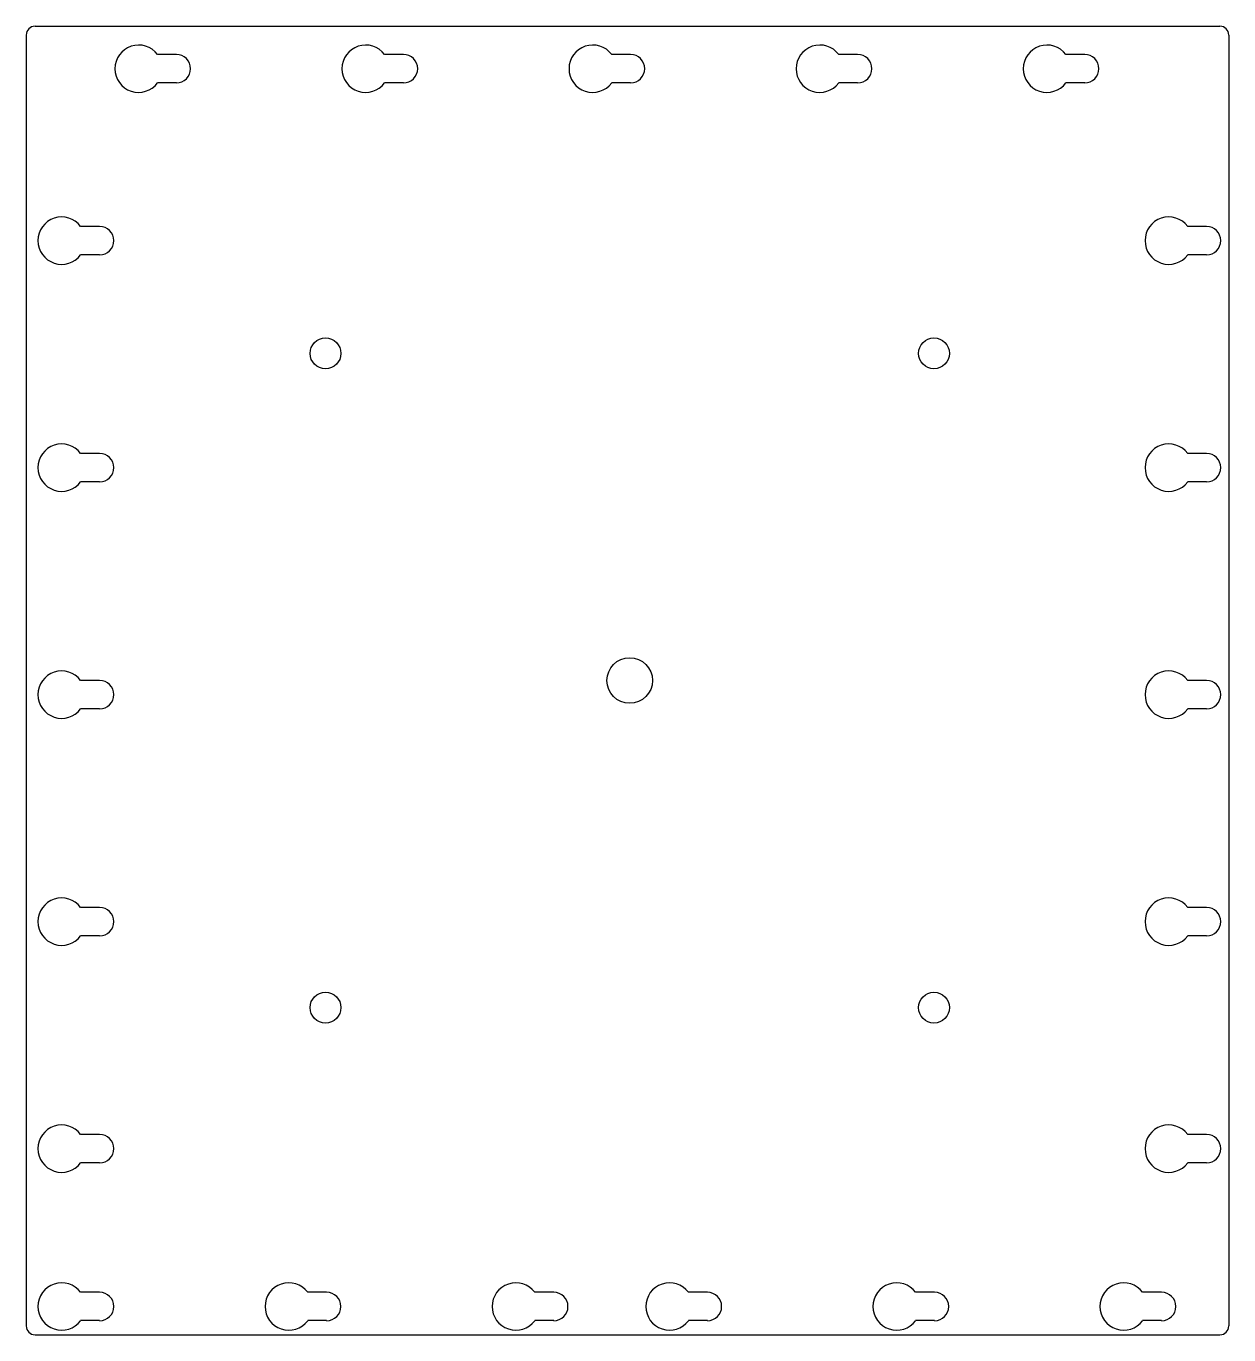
# Model space of a CAD drawing. Header units: millimetres. Extents: x 0 to 135, y -146 to 0.
import ezdxf

# ---------------------------------------------------------------- set-up
doc = ezdxf.new("R2010")
doc.units = ezdxf.units.MM

msp = doc.modelspace()

# ---------------------------------------------------------------- linework, layer by layer
at = {"color": 7, "linetype": 'Continuous', "lineweight": 25}
for p, q in [((1, 0), (133.52, 0)), ((0, -1), (0, -145.43)), ((134.52, -1), (134.52, -145.43)), ((16.8, -3.17), (14.69, -3.17)), ((42.2, -3.17), (40.09, -3.17)), ((67.6, -3.17), (65.49, -3.17)), ((93, -3.17), (90.89, -3.17)), ((118.4, -3.17), (116.29, -3.17)), ((16.8, -6.35), (14.69, -6.35)), ((42.2, -6.35), (40.09, -6.35)), ((67.6, -6.35), (65.49, -6.35)), ((93, -6.35), (90.89, -6.35)), ((118.4, -6.35), (116.29, -6.35)), ((8.21, -22.42), (6.09, -22.42)), ((132.03, -22.42), (129.92, -22.42)), ((8.21, -25.59), (6.09, -25.59)), ((132.03, -25.59), (129.92, -25.59)), ((8.21, -47.82), (6.09, -47.82)), ((132.03, -47.82), (129.92, -47.82)), ((8.21, -50.99), (6.09, -50.99)), ((132.03, -50.99), (129.92, -50.99)), ((8.21, -73.22), (6.09, -73.22)), ((132.03, -73.22), (129.92, -73.22)), ((8.21, -76.39), (6.09, -76.39)), ((132.03, -76.39), (129.92, -76.39)), ((8.21, -98.62), (6.09, -98.62)), ((132.03, -98.62), (129.92, -98.62)), ((8.21, -101.79), (6.09, -101.79)), ((132.03, -101.79), (129.92, -101.79)), ((8.21, -124.02), (6.09, -124.02)), ((132.03, -124.02), (129.92, -124.02)), ((8.21, -127.19), (6.09, -127.19)), ((132.03, -127.19), (129.92, -127.19)), ((8.21, -141.67), (6.09, -141.67)), ((33.61, -141.67), (31.49, -141.67)), ((59.01, -141.67), (56.89, -141.67)), ((76.2, -141.67), (74.08, -141.67)), ((101.6, -141.67), (99.48, -141.67)), ((127, -141.67), (124.88, -141.67)), ((8.21, -144.84), (6.09, -144.84)), ((33.61, -144.84), (31.49, -144.84)), ((59.01, -144.84), (56.89, -144.84)), ((76.2, -144.84), (74.08, -144.84)), ((101.6, -144.84), (99.48, -144.84)), ((127, -144.84), (124.88, -144.84)), ((1, -146.43), (133.52, -146.43))]:
    msp.add_line(p, q, dxfattribs=at)
for centre, radius in [((33.48, -36.61), 1.72), ((101.54, -36.61), 1.72), ((67.51, -73.22), 2.55), ((33.48, -109.82), 1.72), ((101.54, -109.82), 1.72)]:
    msp.add_circle(centre, radius, dxfattribs=at)
for centre, radius, start, end in [((133.52, -1), 1, 0, 90), ((1, -1), 1, 90, 180), ((12.57, -4.76), 2.65, 36.8024, 323.1976), ((37.97, -4.76), 2.65, 36.8024, 323.1976), ((63.37, -4.76), 2.65, 36.8024, 323.1976), ((88.77, -4.76), 2.65, 36.8024, 323.1976), ((114.17, -4.76), 2.65, 36.8024, 323.1976), ((16.8, -4.76), 1.59, 270, 90), ((42.2, -4.76), 1.59, 270, 90), ((67.6, -4.76), 1.59, 270, 90), ((93, -4.76), 1.59, 270, 90), ((118.4, -4.76), 1.59, 270, 90), ((3.97, -24), 2.65, 36.8024, 323.1976), ((127.8, -24), 2.65, 36.8024, 323.1976), ((8.21, -24), 1.59, 270, 90), ((132.03, -24), 1.59, 270, 90), ((3.97, -49.4), 2.65, 36.8024, 323.1976), ((127.8, -49.4), 2.65, 36.8024, 323.1976), ((8.21, -49.4), 1.59, 270, 90), ((132.03, -49.4), 1.59, 270, 90), ((3.97, -74.8), 2.65, 36.8024, 323.1976), ((8.21, -74.8), 1.59, 270, 90), ((127.8, -74.8), 2.65, 36.8024, 323.1976), ((132.03, -74.8), 1.59, 270, 90), ((3.97, -100.2), 2.65, 36.8024, 323.1976), ((127.8, -100.2), 2.65, 36.8024, 323.1976), ((8.21, -100.2), 1.59, 270, 90), ((132.03, -100.2), 1.59, 270, 90), ((3.97, -125.6), 2.65, 36.8024, 323.1976), ((127.8, -125.6), 2.65, 36.8024, 323.1976), ((8.21, -125.6), 1.59, 270, 90), ((132.03, -125.6), 1.59, 270, 90), ((3.97, -143.26), 2.65, 36.8024, 323.1976), ((8.21, -143.26), 1.59, 270, 90), ((29.37, -143.26), 2.65, 36.8024, 323.1976), ((33.61, -143.26), 1.59, 270, 90), ((54.77, -143.26), 2.65, 36.8024, 323.1976), ((59.01, -143.26), 1.59, 270, 90), ((71.96, -143.26), 2.65, 36.8024, 323.1976), ((76.2, -143.26), 1.59, 270, 90), ((97.36, -143.26), 2.65, 36.8024, 323.1976), ((101.6, -143.26), 1.59, 270, 90), ((122.76, -143.26), 2.65, 36.8024, 323.1976), ((127, -143.26), 1.59, 270, 90), ((1, -145.43), 1, 180, 270), ((133.52, -145.43), 1, 270, 0)]:
    msp.add_arc(centre, radius, start, end, dxfattribs=at)

doc.saveas('drawing.dxf')
